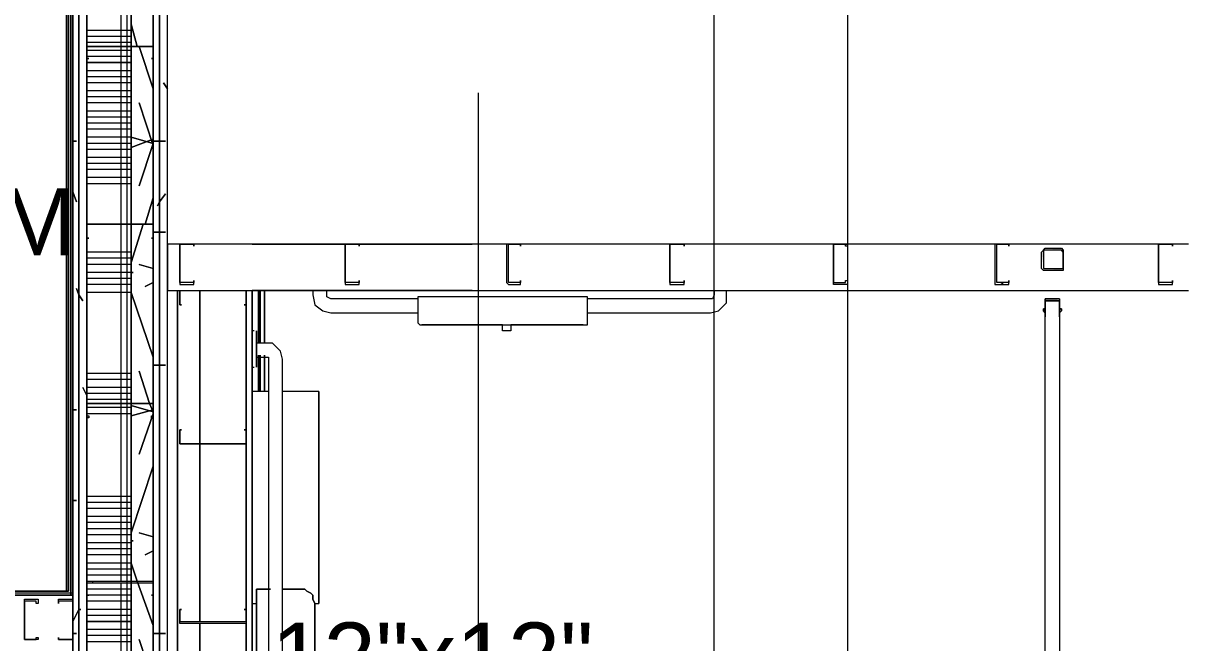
# Model space of a CAD drawing. Header units: metres. Extents: x 39 to 278, y -7 to 151.
# Drawn here: x 103.436 to 106.083, y 30.109 to 31.516 of the extents above; entities that cross this region are included whole.
import ezdxf

# ---------------------------------------------------------------- set-up
doc = ezdxf.new("R2010")
doc.units = ezdxf.units.M
doc.layers.add('HVAC - Ductos', color=5, linetype='Continuous', lineweight=50)
doc.layers.add('PDF_Geometry', color=7, linetype='Continuous', true_color=0xaaaaaa)
doc.layers.add('PDF_Solid Fills', color=7, linetype='Continuous', true_color=0xffffff)
doc.layers.add('PDF_Text', color=7, linetype='Continuous')
doc.styles.add('PDF Helvetica', font='')
doc.styles.get('PDF Helvetica').set_extended_font_data('Helvetica')

msp = doc.modelspace()

# ---------------------------------------------------------------- hatches: boundary and pattern name
at = {"layer": 'PDF_Solid Fills', "lineweight": 0, "transparency": 33554559}
h = msp.add_hatch(color=256, dxfattribs=at)
h.paths.add_polyline_path([(105.7571, 31.0054), (105.7941, 31.0008), (105.7941, 31.0054)])
h.paths.add_polyline_path([(105.7941, 30.9595), (105.7571, 30.9595), (105.7941, 30.9549)])
h.paths.add_polyline_path([(105.753, 30.9962), (105.7483, 30.9962), (105.7483, 30.9595)])

# ---------------------------------------------------------------- linework, layer by layer
at = {"layer": 'HVAC - Ductos', "lineweight": 0}
msp.add_lwpolyline([(105.3083, 33.3566), (105.3083, 28.622), (105.0053, 28.622), (105.0053, 33.3566)], close=True, dxfattribs=at)
at = {"layer": 'PDF_Geometry', "lineweight": 0}
for points in [[(103.5483, 30.2216), (101.9072, 30.2216), (101.9072, 30.217), (103.5483, 30.217), (100.8393, 30.217), (100.8393, 30.2079), (100.8393, 32.6874), (100.8393, 32.715), (100.8393, 32.6874), (100.8393, 30.2079)], [(103.5483, 32.2979), (103.5483, 32.6737), (103.5435, 32.6737), (103.5388, 32.6737), (103.5341, 32.6737), (103.5341, 32.2979), (103.5341, 32.6737), (103.5388, 32.6737), (103.5435, 32.6737), (103.5483, 32.6737), (103.5483, 32.2887), (103.5483, 32.1971), (103.5483, 30.0887), (103.5483, 27.6365), (106.0826, 27.6365), (103.5483, 27.6365), (103.5483, 30.0933)], [(106.0827, 27.852), (103.7636, 27.852), (103.7636, 32.6737), (103.5483, 32.6737), (103.5483, 32.2887), (103.5483, 32.1971), (103.5483, 30.2033)], [(103.5618, 32.6737), (103.5618, 32.2887), (103.5618, 32.1971), (103.5618, 27.6687), (103.5618, 27.6503), (103.58, 27.6503), (103.6029, 27.6503), (103.6029, 27.6365), (103.6029, 25.0836), (103.6029, 24.9003), (103.6029, 24.882), (106.083, 24.882)], [(103.58, 32.6737), (103.58, 27.6687), (103.6171, 27.6687), (103.6171, 27.6503), (103.6171, 27.6365), (103.6171, 25.0836), (103.6171, 25.0791), (103.6171, 27.6365), (103.7177, 27.6365), (103.7177, 27.5174), (103.7177, 27.1095), (103.7177, 26.7061), (103.7177, 26.2982), (103.7177, 25.8949)], [(103.6812, 29.4333), (103.6812, 29.0299), (103.6812, 28.622), (103.6812, 28.2187), (103.6812, 27.9437), (103.6812, 27.6687), (103.58, 27.6687), (103.58, 32.6737), (103.6812, 32.6737), (103.6812, 32.66), (103.6812, 32.2795), (103.6812, 32.66), (103.6812, 32.6737), (103.7312, 32.6737)], [(103.7312, 27.7191), (103.7312, 32.6737), (103.7312, 27.8199)], [(103.7453, 32.6737), (103.7453, 27.8337), (103.7636, 27.8337), (106.0825, 27.8337), (103.7636, 27.8337), (103.7636, 27.852)], [(103.6583, 30.2491), (103.6583, 30.6525), (103.6583, 31.0604), (103.6583, 31.4637), (103.6583, 31.8716), (103.6583, 32.275)], [(103.6718, 29.4379), (103.6718, 29.8412), (103.6718, 30.2491), (103.6718, 30.6525), (103.6718, 31.0604), (103.6718, 31.4637), (103.6718, 31.8716), (103.6718, 32.275)], [(103.6812, 29.4379), (103.6812, 29.8412), (103.6812, 30.2491), (103.6812, 30.6525), (103.6812, 31.0604), (103.6812, 31.4637), (103.6812, 31.8716), (103.6812, 32.275)], [(103.5483, 27.9161), (103.5483, 27.6687), (103.5483, 27.6365), (103.58, 27.6365), (103.5483, 27.6365), (103.5483, 27.6503), (103.5483, 27.6687), (103.5483, 27.6365), (103.5483, 30.0933), (103.5483, 30.1162), (103.5483, 27.6365), (103.5483, 27.9161), (103.5483, 27.6365), (103.5618, 27.6365), (103.5618, 32.1971)], [(103.5483, 32.1971), (103.5483, 30.0887), (103.5483, 32.1971)], [(103.5483, 32.1971), (103.5483, 30.2033), (103.5483, 30.217), (103.5483, 32.1879)], [(103.5483, 32.1879), (103.5483, 30.217), (103.5483, 32.165), (103.5483, 30.217)], [(103.6812, 31.5004), (103.58, 31.5004)], [(103.6812, 31.4866), (103.58, 31.4866)], [(103.6812, 31.4729), (103.58, 31.4729)], [(103.58, 31.4637), (103.58, 31.4637)], [(103.58, 31.4637), (103.58, 31.4637)], [(103.6812, 31.4545), (103.58, 31.4545)], [(103.7312, 31.4637), (103.7312, 31.4637)], [(103.7312, 31.4637), (103.7312, 31.4637)], [(103.6812, 31.4408), (103.58, 31.4408)], [(103.5847, 31.4362), (103.5847, 31.4362)], [(103.7271, 31.4362), (103.7271, 31.4362)], [(103.6812, 31.4087), (103.58, 31.4087)], [(103.6812, 31.3949), (103.58, 31.3949)], [(103.6812, 31.3812), (103.58, 31.3812)], [(103.6812, 31.3629), (103.58, 31.3629)], [(103.6812, 31.3491), (103.58, 31.3491)], [(104.4694, 31.3583), (104.4694, 30.0841)], [(103.6812, 31.3354), (103.58, 31.3354)], [(103.6812, 31.317), (103.58, 31.317)], [(103.6812, 31.3033), (103.58, 31.3033)], [(103.6812, 31.2895), (103.58, 31.2895)], [(103.6812, 31.2758), (103.58, 31.2758)], [(103.6812, 31.2575), (103.58, 31.2575)], [(103.6812, 31.2437), (103.58, 31.2437)], [(103.6812, 31.2299), (103.58, 31.2299)], [(103.6812, 31.2116), (103.58, 31.2116)], [(103.6812, 31.1979), (103.58, 31.1979)], [(103.6812, 31.1841), (103.58, 31.1841)], [(103.6812, 31.1658), (103.58, 31.1658)], [(103.6812, 31.152), (103.58, 31.152)], [(103.5847, 31.0283), (103.5847, 31.0283)], [(103.7271, 31.0283), (103.7271, 31.0283)], [(106.0825, 31.0145), (103.7636, 31.0145), (103.7636, 30.9091), (106.0825, 30.9091)], [(103.9559, 31.0145), (104.4553, 31.0145)], [(105.2759, 31.0145), (105.2759, 31.0145)], [(105.2759, 31.0145), (105.2759, 31.0145)], [(103.6812, 30.9962), (103.58, 30.9962)], [(103.6812, 30.9825), (103.58, 30.9825)], [(105.7982, 30.9962), (105.7982, 30.9595), (105.7982, 30.9962)], [(103.6812, 30.9687), (103.58, 30.9687)], [(103.6812, 30.9504), (103.58, 30.9504)], [(103.6812, 30.9366), (103.58, 30.9366)], [(103.6812, 30.9229), (103.58, 30.9229)], [(105.2759, 30.9275), (105.2759, 30.9275)], [(103.6812, 30.9045), (103.58, 30.9045)], [(104.4553, 30.9091), (103.9559, 30.9091), (103.9559, 27.852), (103.7865, 27.852), (103.8371, 27.852), (103.8371, 27.8703), (103.8371, 28.127), (103.8371, 28.5303), (103.8371, 28.9383), (103.8371, 29.3416), (103.8371, 29.7495), (103.8371, 30.1529), (103.8371, 29.7495), (103.8371, 29.3416), (103.8371, 28.9383), (103.8371, 28.5303), (103.8371, 28.127), (103.8371, 27.8703), (103.8371, 27.852), (103.9377, 27.852)], [(103.7865, 30.9091), (103.7865, 27.852), (103.7865, 30.9091), (103.7912, 30.9091), (103.9424, 30.9091), (103.9559, 30.9091), (103.9559, 30.8129), (103.9559, 30.9091), (103.9559, 30.8129), (103.9559, 30.9091), (103.9559, 27.852), (103.9559, 29.6716), (103.9559, 27.852), (103.9424, 27.852), (103.9424, 27.8703), (103.9424, 28.1224), (103.9424, 27.8703), (103.9424, 27.852)], [(103.9559, 27.852), (103.9559, 30.9091), (103.9559, 27.852)], [(103.9701, 30.7899), (103.9701, 30.9091)], [(103.9701, 30.9091), (103.9701, 30.7899)], [(103.9701, 30.9091), (103.9701, 30.7899)], [(103.9701, 30.7899), (103.9701, 30.9091)], [(103.9741, 30.9091), (103.9741, 30.7899)], [(103.9741, 30.9091), (103.9741, 30.7899)], [(104.0936, 30.9091), (104.0936, 30.8999), (104.0983, 30.877), (104.1165, 30.8633), (104.1347, 30.8587), (104.3318, 30.8587)], [(104.3318, 30.8908), (104.1347, 30.8908), (104.1253, 30.8954), (104.1253, 30.8999), (104.1253, 30.9091)], [(104.7077, 30.8312), (104.7124, 30.8312), (104.7171, 30.8312), (104.7171, 30.8358), (104.7171, 30.8404), (104.7171, 30.8954), (104.3318, 30.8954), (104.3318, 30.8404), (104.3318, 30.8358), (104.3365, 30.8312), (104.3412, 30.8312)], [(105.0053, 30.9091), (105.0053, 30.8999), (105.0012, 30.8908), (104.9965, 30.8908), (104.7171, 30.8908)], [(104.7171, 30.8587), (104.9965, 30.8587), (105.0147, 30.8633), (105.033, 30.8816), (105.033, 30.8999), (105.033, 30.9091)], [(103.7953, 30.877), (103.7953, 30.877)], [(103.9377, 30.877), (103.9377, 30.877)], [(105.7571, 29.4425), (105.7571, 29.4241), (105.753, 29.4241), (105.7571, 29.4241), (105.7571, 30.8862), (105.7895, 30.8862), (105.7895, 29.4241), (105.7942, 29.4241), (105.7895, 29.4241), (105.7895, 29.4425)], [(105.753, 30.8678), (105.753, 30.8633), (105.753, 30.8678)], [(105.753, 30.8678), (105.753, 30.8633), (105.753, 30.8678)], [(105.7895, 30.8908), (105.7895, 30.8862), (105.7895, 30.8495), (105.7895, 30.8862), (105.7895, 30.8908), (105.7847, 30.8908), (105.7618, 30.8908), (105.7571, 30.8908), (105.7571, 30.8862), (105.7571, 30.8495), (105.7571, 30.8862), (105.7895, 30.8862), (105.7571, 30.8862), (105.7571, 30.8495), (105.7571, 30.8862), (105.7571, 30.8908), (105.7618, 30.8908), (105.7847, 30.8908)], [(105.7942, 30.8633), (105.7942, 30.8678), (105.7942, 30.8633)], [(105.7942, 30.8633), (105.7942, 30.8678), (105.7942, 30.8633)], [(103.9606, 30.8175), (103.9559, 30.8175)], [(103.9653, 30.7854), (103.9653, 30.8175)], [(104.4742, 30.8312), (104.3412, 30.8312), (104.7077, 30.8312), (104.5929, 30.8312)], [(104.5241, 30.8312), (104.4742, 30.8312), (104.5241, 30.8312)], [(104.4742, 30.8312), (104.4742, 30.8312)], [(104.543, 30.8312), (104.543, 30.8175), (104.5241, 30.8175), (104.5241, 30.8312)], [(104.5929, 30.8312), (104.5929, 30.8312)], [(103.9653, 29.6899), (103.9883, 29.6899), (104.0112, 29.6945), (104.0247, 29.7129), (104.0247, 29.7312), (104.0247, 30.7533), (104.02, 30.7716), (104.0018, 30.7899), (103.9883, 30.7899), (103.9653, 30.7899)], [(103.9653, 30.7349), (103.9653, 30.7624)], [(103.9701, 30.6799), (103.9701, 30.7624)], [(103.9701, 30.7624), (103.9701, 30.6799)], [(103.9701, 30.7624), (103.9701, 30.6799)], [(103.9701, 30.6799), (103.9701, 30.7624)], [(103.9741, 30.7624), (103.9741, 30.6799)], [(103.9741, 30.7624), (103.9741, 30.6799)], [(103.9559, 30.7349), (103.9606, 30.7349)], [(103.9653, 30.7579), (103.9883, 30.7579), (103.993, 30.7579), (103.993, 30.7533), (103.993, 29.8962), (103.993, 29.8916)], [(103.6812, 30.7212), (103.58, 30.7212)], [(103.6812, 30.7075), (103.58, 30.7075)], [(103.6812, 30.6891), (103.58, 30.6891)], [(103.993, 30.6799), (103.9701, 30.6799), (103.9653, 30.6799), (103.9606, 30.6799), (103.9559, 30.6799), (103.9559, 30.1987), (103.9606, 30.1987), (103.9653, 30.1987)], [(104.0983, 30.1987), (104.1071, 30.1987), (104.1071, 30.6799), (104.0983, 30.6799), (104.0801, 30.6799), (104.0612, 30.6799), (104.0382, 30.6799), (104.0247, 30.6799)], [(104.1071, 30.6799), (104.1071, 30.1987)], [(103.6812, 30.6753), (103.58, 30.6753)], [(103.6812, 30.6616), (103.58, 30.6616)], [(103.58, 30.6525), (103.58, 30.6525)], [(103.58, 30.6525), (103.58, 30.6525)], [(103.6812, 30.6433), (103.58, 30.6433)], [(103.6812, 30.6295), (103.58, 30.6295)], [(103.7312, 30.6525), (103.7312, 30.6525)], [(103.7312, 30.6525), (103.7312, 30.6525)], [(103.7953, 30.5928), (103.7953, 30.5928)], [(103.9377, 30.5928), (103.9377, 30.5928)], [(103.7912, 30.5608), (103.7912, 30.5608)], [(103.7912, 30.5608), (103.7912, 30.5608)], [(103.9424, 30.5608), (103.9424, 30.5608)], [(103.9424, 30.5608), (103.9424, 30.5608)], [(103.6812, 30.4416), (103.58, 30.4416)], [(103.6812, 30.4279), (103.58, 30.4279)], [(103.6812, 30.4141), (103.58, 30.4141)], [(103.6812, 30.3958), (103.58, 30.3958)], [(103.6812, 30.3821), (103.58, 30.3821)], [(103.6812, 30.3683), (103.58, 30.3683)], [(103.6812, 30.3545), (103.58, 30.3545)], [(103.6812, 30.3362), (103.58, 30.3362)], [(103.6812, 30.3224), (103.58, 30.3224)], [(103.6812, 30.3087), (103.58, 30.3087)], [(103.6812, 30.2903), (103.58, 30.2903)], [(103.6812, 30.2766), (103.58, 30.2766)], [(103.6812, 30.2629), (103.58, 30.2629)], [(103.58, 30.2445), (103.58, 30.2445)], [(103.6812, 30.2308), (103.58, 30.2308)], [(103.6583, 29.4379), (103.6583, 29.8412), (103.6583, 30.2445)], [(103.7312, 30.2445), (103.7312, 30.2445)], [(103.9971, 30.2308), (103.9653, 30.2308), (103.9653, 29.8779), (103.9653, 30.2308), (103.9971, 30.2308), (103.9653, 30.2308), (103.9653, 29.8779)], [(104.0983, 29.9053), (104.0983, 30.1987), (104.0936, 30.2079), (104.0936, 30.217), (104.0888, 30.2216), (104.0801, 30.2262), (104.0753, 30.2308), (104.0659, 30.2308), (104.0247, 30.2308), (104.0659, 30.2308), (104.0753, 30.2308), (104.0801, 30.2262), (104.0888, 30.2216), (104.0936, 30.217), (104.0936, 30.2079), (104.0983, 30.1987), (104.0983, 29.9053)], [(104.0247, 29.8779), (104.0659, 29.8779), (104.0753, 29.8779), (104.0801, 29.8779), (104.0888, 29.8825), (104.0936, 29.8916), (104.0936, 29.8962), (104.0983, 29.9053), (104.0983, 30.1987), (104.0936, 30.2079), (104.0936, 30.217), (104.0888, 30.2216), (104.0801, 30.2262), (104.0753, 30.2308), (104.0659, 30.2308), (104.0247, 30.2308)], [(101.9072, 30.217), (103.5483, 30.217), (101.9072, 30.217)], [(103.4383, 30.2033), (103.4383, 30.2033)], [(103.6812, 30.217), (103.58, 30.217)], [(103.6812, 30.2033), (103.58, 30.2033)], [(103.5847, 30.217), (103.5847, 30.217)], [(103.7271, 30.217), (103.7271, 30.217)], [(103.5159, 30.1987), (103.5159, 30.1987)], [(103.6812, 30.1849), (103.58, 30.1849)], [(103.7953, 30.1849), (103.7953, 30.1849)], [(103.9377, 30.1849), (103.9377, 30.1849)], [(103.6812, 30.1712), (103.58, 30.1712)], [(103.7912, 30.1575), (103.7912, 30.1575)], [(103.9424, 30.1575), (103.9424, 30.1575)], [(103.6812, 30.1391), (103.58, 30.1391)], [(103.6812, 30.1253), (103.58, 30.1253)], [(103.4383, 30.1162), (103.4383, 30.1162)], [(103.4383, 30.1162), (103.4383, 30.1162)], [(103.5159, 30.1208), (103.5159, 30.1208)], [(103.5483, 30.1162), (103.5483, 27.6365), (103.5847, 27.6365), (103.5847, 25.0836), (103.5847, 24.8682), (106.0826, 24.8682)], [(103.6812, 30.1116), (103.58, 30.1116)]]:
    msp.add_lwpolyline(points, dxfattribs=at)
for points in [[(103.58, 32.6737), (103.5618, 32.6737), (103.5618, 32.2887), (103.5618, 32.1971), (103.5618, 27.6503), (103.58, 27.6503)], [(103.7453, 32.6737), (103.7312, 32.6737), (103.7312, 27.8199), (103.7453, 27.8199)], [(103.7636, 27.8337), (103.7636, 32.6737), (103.7453, 32.6737), (103.7453, 27.8337)], [(103.6812, 29.4379), (103.6812, 29.8412), (103.6812, 30.2491), (103.6812, 30.6525), (103.6812, 31.0604), (103.6812, 31.4637), (103.6812, 31.8716), (103.6812, 32.275), (103.6812, 31.8716), (103.6812, 31.4637), (103.6812, 31.0604), (103.6812, 30.6525), (103.6812, 30.2491), (103.6812, 29.8412)], [(103.5341, 30.2262), (103.5341, 32.1787)], [(103.5388, 30.2262), (103.5388, 32.1787)], [(103.5435, 30.217), (103.5435, 32.1879)], [(103.5435, 30.217), (103.5435, 32.1879)], [(103.58, 31.4637), (103.7312, 31.4637), (103.7312, 31.4362), (103.7271, 31.4362), (103.7312, 31.4362), (103.7312, 31.4637), (103.58, 31.4637), (103.58, 31.4362)], [(103.5847, 31.4362), (103.58, 31.4362)], [(103.58, 31.427), (103.6812, 31.427)], [(103.58, 31.0558), (103.58, 31.0604), (103.7312, 31.0604), (103.7312, 31.0558), (103.7312, 31.0283), (103.7271, 31.0283), (103.7312, 31.0283), (103.7312, 31.0558), (103.7312, 31.0604), (103.58, 31.0604), (103.58, 31.0558), (103.58, 31.0283)], [(103.5847, 31.0283), (103.58, 31.0283)], [(103.8229, 31.0145), (103.7912, 31.0145), (103.7912, 30.9275), (103.7912, 30.9229), (103.8229, 30.9229), (103.8229, 30.9321), (103.8229, 30.9275), (103.7912, 30.9275), (103.7912, 31.0145), (103.8229, 31.0145), (103.8229, 31.0099)], [(104.1988, 31.0145), (104.1671, 31.0145), (104.1671, 30.9275), (104.1671, 30.9229), (104.1988, 30.9229), (104.1988, 30.9321), (104.1988, 30.9275), (104.1671, 30.9275), (104.1671, 31.0145), (104.1988, 31.0145), (104.1988, 31.0099)], [(104.5653, 31.0145), (104.5383, 31.0145), (104.5336, 31.0145), (104.5336, 30.9275), (104.5383, 30.9229), (104.5653, 30.9229), (104.5653, 30.9321), (104.5653, 30.9275), (104.5383, 30.9275), (104.5383, 31.0145), (104.5653, 31.0145), (104.5653, 31.0099)], [(104.9371, 31.0145), (104.9095, 31.0145), (104.9047, 31.0145), (104.9047, 30.9275), (104.9047, 30.9229), (104.9095, 30.9229), (104.9371, 30.9229), (104.9371, 30.9321), (104.9371, 30.9275), (104.9095, 30.9275), (104.9047, 30.9275), (104.9047, 31.0145), (104.9095, 31.0145), (104.9371, 31.0145), (104.9371, 31.0099)], [(105.3083, 31.0099), (105.3036, 31.0099), (105.3036, 31.0145), (105.2759, 31.0145), (105.2759, 30.9275), (105.3036, 30.9275), (105.3036, 30.9321), (105.3083, 30.9321), (105.3083, 30.9229), (105.2759, 30.9229), (105.2759, 30.9275), (105.2759, 31.0145), (105.3083, 31.0145)], [(105.6747, 31.0145), (105.6471, 31.0145), (105.643, 31.0145), (105.643, 30.9275), (105.643, 30.9229), (105.6471, 30.9229), (105.6747, 30.9229), (105.6747, 30.9321), (105.6747, 30.9275), (105.6471, 30.9275), (105.6471, 31.0145), (105.6747, 31.0145), (105.6747, 31.0099)], [(105.7942, 31.0008), (105.7571, 31.0008), (105.753, 31.0008), (105.753, 30.9962), (105.753, 30.9595), (105.7571, 30.9595), (105.7942, 30.9595), (105.7982, 30.9595), (105.7982, 30.9549), (105.7942, 30.9549), (105.7571, 30.9549), (105.753, 30.9549), (105.7483, 30.9595), (105.7483, 30.9962), (105.753, 31.0008), (105.7571, 31.0054), (105.7942, 31.0054), (105.7982, 31.0008), (105.7982, 30.9962)], [(106.0459, 31.0145), (106.0142, 31.0145), (106.0142, 30.9275), (106.0142, 30.9229), (106.0459, 30.9229), (106.0459, 30.9321), (106.0459, 30.9275), (106.0142, 30.9275), (106.0142, 31.0145), (106.0459, 31.0145), (106.0459, 31.0099)], [(103.7912, 30.9091), (103.7912, 30.877)], [(103.8371, 30.1575), (103.8371, 30.5608), (103.8371, 30.9091), (103.8371, 30.5608)], [(103.9424, 30.877), (103.9377, 30.877), (103.9424, 30.877), (103.9424, 30.9091)], [(103.9424, 30.1575), (103.9424, 30.5608), (103.9424, 30.9091), (103.9424, 30.5608)], [(103.9701, 30.7899), (103.9701, 30.9091)], [(103.9701, 30.9091), (103.9701, 30.7899)], [(103.9741, 30.7899), (103.9741, 30.9091)], [(103.9741, 30.7899), (103.9741, 30.9091)], [(103.9836, 30.7899), (103.9836, 30.9091), (103.9788, 30.9091), (103.9836, 30.9091)], [(103.7953, 30.877), (103.7912, 30.877)], [(105.7571, 30.8678), (105.753, 30.8678)], [(105.7571, 30.8587), (105.7571, 30.8633), (105.7571, 30.8678), (105.7571, 30.8633)], [(105.7571, 30.8587), (105.7571, 30.8633), (105.7571, 30.8678), (105.7571, 30.8633)], [(105.7942, 30.8678), (105.7895, 30.8678)], [(105.7895, 30.8678), (105.7895, 30.8633), (105.7895, 30.8587), (105.7895, 30.8633)], [(105.7895, 30.8678), (105.7895, 30.8633), (105.7895, 30.8587), (105.7895, 30.8633)], [(105.753, 30.8633), (105.7571, 30.8587)], [(105.7895, 30.8587), (105.7942, 30.8633)], [(103.9653, 30.8175), (103.9653, 30.8083), (103.9653, 30.7945), (103.9653, 30.7716), (103.9653, 30.7487), (103.9653, 30.7395), (103.9653, 30.7349), (103.9653, 30.7395), (103.9653, 30.7579), (103.9653, 30.7808), (103.9653, 30.7991), (103.9653, 30.8129)], [(103.9653, 30.7349), (103.9653, 30.7395), (103.9653, 30.7579), (103.9653, 30.7762), (103.9653, 30.7945), (103.9653, 30.8129), (103.9653, 30.8175), (103.9653, 30.8129), (103.9653, 30.7945), (103.9653, 30.7762), (103.9653, 30.7579), (103.9653, 30.7395)], [(104.5929, 30.8312), (104.543, 30.8312)], [(103.9653, 30.7899), (103.9653, 30.7854), (103.9653, 30.7808), (103.9653, 30.7762), (103.9653, 30.7716), (103.9653, 30.767), (103.9653, 30.7624), (103.9653, 30.767), (103.9653, 30.7716), (103.9653, 30.7762), (103.9653, 30.7808), (103.9653, 30.7854)], [(103.9701, 30.6799), (103.9701, 30.7624)], [(103.9701, 30.7624), (103.9701, 30.6799)], [(103.9741, 30.6799), (103.9741, 30.7624)], [(103.9741, 30.6799), (103.9741, 30.7624)], [(103.9836, 30.6799), (103.9836, 30.7624)], [(103.9559, 29.9237), (103.9559, 30.7395)], [(103.9559, 29.9237), (103.9559, 30.7395)], [(103.58, 30.6525), (103.7312, 30.6525), (103.7312, 30.6203), (103.7271, 30.6203), (103.7271, 30.6249), (103.7312, 30.6249), (103.7312, 30.6525), (103.58, 30.6525), (103.58, 30.6249), (103.5847, 30.6249), (103.5847, 30.6203), (103.58, 30.6203)], [(103.9424, 30.5608), (103.7912, 30.5608), (103.7912, 30.5928), (103.7953, 30.5928), (103.7912, 30.5928), (103.7912, 30.5608), (103.9424, 30.5608), (103.9424, 30.5928)], [(103.9377, 30.5928), (103.9424, 30.5928)], [(103.58, 30.2445), (103.58, 30.2491), (103.7312, 30.2491), (103.7312, 30.2445), (103.7312, 30.217), (103.7271, 30.217), (103.7312, 30.217), (103.7312, 30.2445), (103.58, 30.2445), (103.58, 30.217)], [(101.8751, 30.2216), (101.8751, 30.2262), (103.5388, 30.2262), (101.8751, 30.2262)], [(103.4383, 30.1162), (103.4383, 30.2033), (103.4383, 30.2079), (103.47, 30.2079), (103.47, 30.1987), (103.4653, 30.1987), (103.4653, 30.2033), (103.4383, 30.2033), (103.4383, 30.1162), (103.4653, 30.1162), (103.4653, 30.1208), (103.47, 30.1208), (103.47, 30.1162)], [(103.5435, 30.2079), (103.5483, 30.2079), (103.5483, 30.2033), (103.5483, 30.1162), (103.5435, 30.1162), (103.5159, 30.1162), (103.5159, 30.1208), (103.5159, 30.1162), (103.5435, 30.1162), (103.5483, 30.1162), (103.5483, 30.2033), (103.5435, 30.2033), (103.5159, 30.2033), (103.5159, 30.1987), (103.5159, 30.2079)], [(103.5847, 30.217), (103.58, 30.217)], [(103.9424, 30.1575), (103.9424, 30.1529), (103.7912, 30.1529), (103.7912, 30.1575), (103.7912, 30.1849), (103.7953, 30.1849), (103.7912, 30.1849), (103.7912, 30.1575), (103.9424, 30.1575), (103.9424, 30.1849)], [(103.9377, 30.1849), (103.9424, 30.1849)], [(103.58, 30.1575), (103.6812, 30.1575)], [(103.9424, 28.127), (103.9424, 28.5303), (103.9424, 28.9383), (103.9424, 29.3416), (103.9424, 29.7495), (103.9424, 30.1529), (103.9424, 29.7495), (103.9424, 29.3416), (103.9424, 28.9383), (103.9424, 28.5303)]]:
    msp.add_lwpolyline(points, close=True, dxfattribs=at)
at = {"layer": 'PDF_Geometry', "color": 254, "lineweight": 0, "true_color": 0xdddddd}
for points in [[(103.6812, 31.5141), (103.6947, 31.4637)], [(103.6994, 31.4637), (103.7312, 31.3675)], [(103.6994, 31.3354), (103.7312, 31.2391)], [(103.7312, 31.2437), (103.6994, 31.1474), (103.7312, 31.2437), (103.6812, 31.2575)], [(103.7312, 31.2529), (103.6812, 31.2345)], [(103.7312, 31.1199), (103.7129, 31.0604)], [(103.7082, 31.0604), (103.6812, 30.9733)], [(103.6853, 30.9504), (103.6812, 30.9504)], [(103.6994, 30.9687), (103.7312, 30.9595)], [(103.7312, 30.9275), (103.7129, 30.9183)], [(103.6812, 30.9045), (103.7312, 30.7579)], [(103.6994, 30.7258), (103.7224, 30.6525), (103.7312, 30.6341), (103.6812, 30.6479), (103.7312, 30.6341), (103.7224, 30.6525)], [(103.7312, 30.6387), (103.6812, 30.6249)], [(103.7312, 30.6295), (103.6994, 30.5379)], [(103.7312, 30.5103), (103.6812, 30.3591)], [(103.6853, 30.3408), (103.6812, 30.3408)], [(103.6994, 30.3591), (103.7312, 30.3499)], [(103.7312, 30.3178), (103.7129, 30.3087)], [(103.6812, 30.2903), (103.6947, 30.2491), (103.7312, 30.1483), (103.6947, 30.2491)], [(103.6994, 30.1162), (103.7312, 30.0199)]]:
    msp.add_lwpolyline(points, close=True, dxfattribs=at)
at = {"layer": 'PDF_Geometry', "color": 254, "lineweight": 0, "true_color": 0xd2d2d2}
for points in [[(103.6853, 31.4637), (103.6853, 31.4637)], [(103.7912, 30.9458), (103.7912, 30.9458)], [(104.1671, 30.9412), (104.1671, 30.9412)], [(105.6565, 30.9229), (105.6612, 30.9275)], [(103.58, 30.2308), (103.58, 30.2308)], [(103.5942, 30.2445), (103.5942, 30.2491)], [(103.5483, 30.1987), (103.5483, 30.1987)], [(103.4612, 30.1162), (103.4612, 30.1162)], [(103.4653, 30.1208), (103.4653, 30.1208)]]:
    msp.add_lwpolyline(points, dxfattribs=at)
at = {"layer": 'PDF_Geometry', "color": 254, "lineweight": 0, "true_color": 0xeaeaea}
for points in [[(103.7541, 31.3812), (103.7636, 31.3675)], [(103.557, 31.2483), (103.5483, 31.2483)], [(103.7453, 31.2483), (103.7312, 31.2483), (103.7453, 31.2483), (103.7588, 31.2483)], [(103.5483, 31.1337), (103.557, 31.1108)], [(103.7406, 31.1017), (103.7453, 31.1108), (103.7588, 31.1291), (103.7453, 31.1108)], [(103.7453, 31.042), (103.7312, 31.042), (103.7453, 31.042), (103.7588, 31.042)], [(103.5618, 30.8999), (103.5712, 30.8862), (103.5618, 30.8999), (103.557, 30.9137)], [(103.7453, 30.7395), (103.7312, 30.7395), (103.7453, 30.7395), (103.7588, 30.7395)], [(103.5712, 30.6891), (103.58, 30.6708)], [(103.557, 30.6387), (103.5483, 30.6387)], [(103.5483, 30.5241), (103.5483, 30.5195)], [(103.557, 30.4325), (103.5483, 30.4325)], [(103.5618, 30.1849), (103.5665, 30.1849), (103.5618, 30.1849), (103.5483, 30.1575)], [(103.557, 30.1299), (103.5483, 30.1299)], [(103.7453, 30.1299), (103.7312, 30.1299), (103.7453, 30.1299), (103.7588, 30.1299)]]:
    msp.add_lwpolyline(points, close=True, dxfattribs=at)

# ---------------------------------------------------------------- texts
at = {"layer": 'PDF_Text', "lineweight": 0, "char_height": 0.15247, "attachment_point": 4, "style": 'PDF Helvetica'}
for s, insert in [('50 CFM', (102.7985, 31.0644)), ('12"x12"', (103.9994, 30.0789))]:
    msp.add_mtext(s, dxfattribs=dict(at, insert=insert))

doc.saveas('drawing.dxf')
